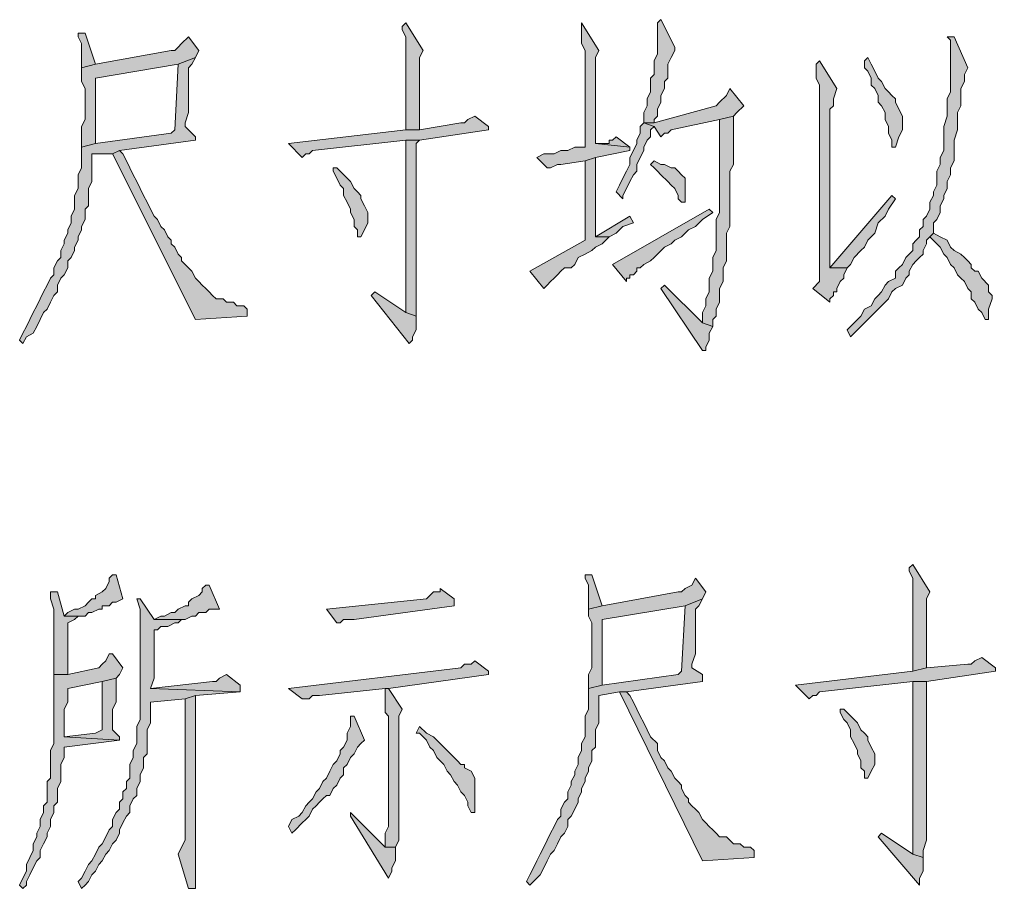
# Model space of a CAD drawing. Header units: inches. Extents: x 20 to 409, y 5 to 283.
# Drawn here: x 330.08 to 342.06, y 53.78 to 64.45 of the extents above; entities that cross this region are included whole.
import ezdxf

# ---------------------------------------------------------------- set-up
doc = ezdxf.new("R2010")
doc.units = ezdxf.units.IN
doc.header["$MEASUREMENT"] = 0
doc.layers.add('C00-00-00', color=7, linetype='Continuous')

msp = doc.modelspace()

# ---------------------------------------------------------------- hatches: boundary and pattern name
at = {"layer": 'C00-00-00'}
h = msp.add_hatch(color=0, dxfattribs=at)
h.dxf.hatch_style = 2
h.paths.add_polyline_path([(334.823, 64.407), (334.781, 64.364), (334.781, 64.322), (334.823, 64.237), (334.823, 63.094), (334.993, 63.094), (334.993, 63.856), (334.993, 63.899), (334.993, 63.983), (335.035, 64.068)])
h = msp.add_hatch(color=0, dxfattribs=at)
h.dxf.hatch_style = 2
h.paths.add_polyline_path([(336.982, 64.407), (336.982, 64.153), (337.025, 64.068), (337.025, 62.883), (336.982, 62.883), (336.898, 62.883), (336.813, 62.84), (336.728, 62.84), (336.644, 62.798), (336.517, 62.798), (336.432, 62.756), (336.559, 62.629), (336.601, 62.629), (336.686, 62.671), (336.728, 62.671), (337.025, 62.713), (337.152, 62.756), (337.575, 62.84), (337.575, 62.883), (337.152, 62.925), (337.152, 62.967), (337.152, 63.094), (337.152, 63.983), (337.194, 64.068)])
h = msp.add_hatch(color=0, dxfattribs=at)
h.dxf.hatch_style = 2
h.paths.add_polyline_path([(337.956, 64.449), (337.914, 64.407), (337.914, 64.026), (337.871, 63.941), (337.871, 63.772), (337.829, 63.729), (337.829, 63.56), (337.787, 63.475), (337.787, 63.391), (337.744, 63.306), (337.744, 63.179), (337.871, 63.179), (337.871, 63.221), (337.914, 63.264), (337.914, 63.348), (337.956, 63.433), (337.956, 63.518), (337.998, 63.602), (337.998, 63.687), (338.041, 63.729), (338.041, 63.899), (338.083, 63.983), (338.125, 64.068), (338.125, 64.11)])
h = msp.add_hatch(color=0, dxfattribs=at)
h.dxf.hatch_style = 2
h.paths.add_polyline_path([(330.886, 64.28), (330.802, 64.28), (330.802, 64.237), (330.844, 64.153), (330.844, 63.856), (331.013, 63.899)])
h = msp.add_hatch(color=0, dxfattribs=at)
h.dxf.hatch_style = 2
h.paths.add_polyline_path([(332.156, 64.237), (332.072, 64.153), (332.029, 64.11), (331.987, 64.068), (331.945, 64.068), (331.013, 63.899), (330.844, 63.856), (330.844, 63.687), (330.886, 63.602), (330.886, 63.221), (330.844, 63.137), (330.844, 62.883), (331.013, 62.925), (331.013, 63.475), (331.013, 63.56), (331.013, 63.729), (332.029, 63.899), (332.241, 63.983), (332.283, 64.068)])
h = msp.add_hatch(color=0, dxfattribs=at)
h.dxf.hatch_style = 2
h.paths.add_polyline_path([(341.554, 64.237), (341.47, 64.237), (341.512, 64.195), (341.512, 63.56), (341.47, 63.475), (341.47, 63.264), (341.427, 63.137), (341.427, 62.84), (341.385, 62.756), (341.385, 62.671), (341.343, 62.586), (341.343, 62.417), (341.3, 62.332), (341.3, 62.29), (341.258, 62.205), (341.258, 62.121), (341.216, 62.036), (341.173, 61.994), (341.173, 61.909), (341.131, 61.867), (341.131, 61.782), (341.089, 61.74), (341.046, 61.697), (341.046, 61.613), (341.004, 61.57), (340.962, 61.528), (340.919, 61.443), (340.877, 61.401), (340.835, 61.359), (340.835, 61.274), (340.75, 61.232), (340.708, 61.189), (340.665, 61.105), (340.623, 61.062), (340.581, 61.02), (340.538, 60.935), (340.454, 60.893), (340.411, 60.808), (340.369, 60.766), (340.284, 60.681), (340.242, 60.639), (340.284, 60.554), (340.369, 60.639), (340.411, 60.681), (340.496, 60.766), (340.538, 60.808), (340.581, 60.851), (340.665, 60.935), (340.708, 60.978), (340.75, 61.02), (340.792, 61.105), (340.835, 61.147), (340.919, 61.189), (340.962, 61.274), (341.004, 61.316), (341.004, 61.359), (341.046, 61.443), (341.089, 61.486), (341.131, 61.528), (341.173, 61.57), (341.173, 61.613), (341.216, 61.697), (341.216, 61.74), (341.258, 61.782), (341.3, 61.824), (341.3, 61.951), (341.343, 61.994), (341.385, 62.078), (341.385, 62.163), (341.427, 62.248), (341.427, 62.29), (341.47, 62.375), (341.47, 62.459), (341.512, 62.544), (341.512, 62.629), (341.554, 62.713), (341.554, 62.967), (341.597, 63.094), (341.597, 63.306), (341.639, 63.391), (341.639, 63.602), (341.681, 63.687), (341.681, 63.772), (341.724, 63.856)])
h = msp.add_hatch(color=0, dxfattribs=at)
h.dxf.hatch_style = 2
h.paths.add_polyline_path([(332.241, 63.983), (332.029, 63.899), (331.987, 63.094), (331.945, 63.052), (331.013, 62.925), (330.844, 62.883), (330.844, 62.629), (330.802, 62.544), (330.802, 62.375), (330.759, 62.29), (330.759, 62.121), (330.717, 62.036), (330.717, 61.951), (330.675, 61.867), (330.675, 61.824), (330.632, 61.74), (330.632, 61.697), (330.59, 61.613), (330.59, 61.528), (330.548, 61.486), (330.505, 61.401), (330.505, 61.316), (330.463, 61.274), (330.421, 61.189), (330.378, 61.105), (330.336, 61.02), (330.294, 60.935), (330.251, 60.851), (330.209, 60.766), (330.167, 60.681), (330.124, 60.597), (330.082, 60.512), (330.124, 60.47), (330.167, 60.554), (330.251, 60.597), (330.294, 60.681), (330.336, 60.766), (330.378, 60.851), (330.421, 60.893), (330.463, 60.978), (330.505, 61.062), (330.548, 61.105), (330.548, 61.189), (330.59, 61.274), (330.632, 61.316), (330.675, 61.401), (330.675, 61.486), (330.717, 61.528), (330.759, 61.613), (330.759, 61.655), (330.802, 61.74), (330.802, 61.782), (330.844, 61.867), (330.844, 61.909), (330.886, 61.994), (330.886, 62.121), (330.929, 62.163), (330.929, 62.375), (330.971, 62.459), (330.971, 62.798), (331.225, 62.798), (331.31, 62.84), (332.241, 62.967), (332.241, 63.01), (332.114, 63.137), (332.114, 63.179), (332.156, 63.306), (332.156, 63.856), (332.199, 63.899)])
h = msp.add_hatch(color=0, dxfattribs=at)
h.dxf.hatch_style = 2
h.paths.add_polyline_path([(340.496, 63.983), (340.454, 63.941), (340.454, 63.856), (340.496, 63.814), (340.538, 63.729), (340.538, 63.645), (340.581, 63.602), (340.623, 63.518), (340.623, 63.433), (340.665, 63.391), (340.708, 63.306), (340.708, 63.221), (340.75, 63.137), (340.75, 63.052), (340.792, 62.967), (340.792, 62.883), (340.835, 62.883), (340.877, 63.01), (340.919, 63.094), (340.919, 63.264), (340.877, 63.348), (340.835, 63.433), (340.835, 63.475), (340.792, 63.518), (340.75, 63.56), (340.708, 63.602), (340.665, 63.687), (340.623, 63.729), (340.581, 63.814), (340.538, 63.899)])
h = msp.add_hatch(color=0, dxfattribs=at)
h.dxf.hatch_style = 2
h.paths.add_polyline_path([(339.903, 63.941), (339.861, 63.899), (339.861, 63.729), (339.903, 63.645), (339.903, 61.232), (339.819, 61.147), (340.03, 60.978), (340.03, 61.02), (340.073, 61.062), (340.073, 61.105), (340.115, 61.105), (340.115, 61.147), (340.157, 61.232), (340.2, 61.274), (340.2, 61.316), (340.242, 61.401), (340.03, 61.401), (340.03, 61.528), (340.03, 61.824), (340.03, 61.951), (340.03, 63.348), (340.073, 63.391), (340.073, 63.475), (340.115, 63.602)])
h = msp.add_hatch(color=0, dxfattribs=at)
h.dxf.hatch_style = 2
h.paths.add_polyline_path([(338.803, 63.602), (338.76, 63.518), (338.676, 63.433), (338.633, 63.391), (337.871, 63.179), (337.744, 63.179), (337.871, 63.137), (337.956, 63.01), (337.998, 63.052), (338.041, 63.052), (338.083, 63.094), (338.676, 63.221), (338.845, 63.264), (338.887, 63.306), (338.972, 63.391)])
h = msp.add_hatch(color=0, dxfattribs=at)
h.dxf.hatch_style = 2
h.paths.add_polyline_path([(335.67, 63.264), (335.585, 63.221), (335.543, 63.179), (335.501, 63.179), (334.993, 63.094), (334.823, 63.094), (333.384, 62.925), (333.553, 62.756), (333.596, 62.798), (333.638, 62.798), (333.68, 62.84), (334.823, 62.967), (334.993, 62.967), (335.839, 63.094), (335.839, 63.137)])
h = msp.add_hatch(color=0, dxfattribs=at)
h.dxf.hatch_style = 2
h.paths.add_polyline_path([(338.845, 63.264), (338.676, 63.221), (338.676, 62.078), (338.633, 61.994), (338.633, 61.613), (338.591, 61.528), (338.591, 61.359), (338.549, 61.274), (338.549, 61.105), (338.506, 61.02), (338.506, 60.935), (338.464, 60.851), (338.464, 60.724), (338.591, 60.681), (338.591, 60.766), (338.633, 60.808), (338.633, 60.893), (338.676, 60.978), (338.676, 61.147), (338.718, 61.232), (338.718, 61.401), (338.76, 61.486), (338.76, 61.824), (338.803, 61.909), (338.803, 62.586), (338.845, 62.671)])
h = msp.add_hatch(color=0, dxfattribs=at)
h.dxf.hatch_style = 2
h.paths.add_polyline_path([(337.744, 63.179), (337.702, 63.137), (337.702, 63.052), (337.66, 62.967), (337.66, 62.925), (337.617, 62.84), (337.575, 62.756), (337.575, 62.671), (337.533, 62.586), (337.49, 62.502), (337.448, 62.417), (337.406, 62.332), (337.49, 62.248), (337.49, 62.29), (337.533, 62.375), (337.575, 62.459), (337.617, 62.544), (337.66, 62.586), (337.66, 62.671), (337.702, 62.756), (337.744, 62.84), (337.744, 62.883), (337.787, 62.967), (337.829, 63.01), (337.829, 63.094), (337.871, 63.137)])
h = msp.add_hatch(color=0, dxfattribs=at)
h.dxf.hatch_style = 2
h.paths.add_polyline_path([(334.993, 62.967), (334.823, 62.967), (334.823, 61.189), (334.823, 60.851), (334.95, 60.808), (334.95, 62.925)])
h = msp.add_hatch(color=0, dxfattribs=at)
h.dxf.hatch_style = 2
h.paths.add_polyline_path([(337.406, 63.01), (337.363, 62.967), (337.321, 62.967), (337.321, 62.925), (337.152, 62.925), (337.575, 62.883)])
h = msp.add_hatch(color=0, dxfattribs=at)
h.dxf.hatch_style = 2
h.paths.add_polyline_path([(331.31, 62.84), (331.225, 62.798), (332.241, 60.766), (332.876, 60.808), (332.876, 60.893), (332.834, 60.935), (332.749, 60.935), (332.707, 60.978), (332.622, 60.978), (332.58, 61.02), (332.495, 61.02), (332.453, 61.062), (332.41, 61.105), (332.368, 61.147), (332.326, 61.189), (332.283, 61.232), (332.241, 61.274), (332.199, 61.359), (332.156, 61.401), (332.114, 61.443), (332.072, 61.486), (332.072, 61.528), (332.029, 61.57), (331.987, 61.655), (331.945, 61.697), (331.945, 61.74), (331.902, 61.782), (331.86, 61.867), (331.818, 61.909), (331.775, 61.994), (331.733, 62.036), (331.691, 62.121), (331.648, 62.205), (331.606, 62.29), (331.564, 62.375), (331.521, 62.459), (331.479, 62.544), (331.437, 62.629), (331.394, 62.713), (331.352, 62.798)])
h = msp.add_hatch(color=0, dxfattribs=at)
h.dxf.hatch_style = 2
h.paths.add_polyline_path([(337.152, 62.756), (337.025, 62.713), (337.025, 61.74), (336.347, 61.359), (336.517, 61.147), (336.559, 61.189), (336.601, 61.232), (336.644, 61.274), (336.686, 61.316), (336.728, 61.359), (336.771, 61.401), (336.855, 61.401), (336.898, 61.443), (336.94, 61.528), (337.025, 61.57), (337.109, 61.613), (337.152, 61.655), (337.236, 61.697), (337.321, 61.782), (337.152, 61.782), (337.152, 61.951), (337.152, 62.078), (337.152, 62.248)])
h = msp.add_hatch(color=0, dxfattribs=at)
h.dxf.hatch_style = 2
h.paths.add_polyline_path([(337.871, 62.713), (337.829, 62.671), (337.871, 62.629), (337.914, 62.586), (337.956, 62.544), (338.041, 62.459), (338.083, 62.417), (338.125, 62.375), (338.168, 62.29), (338.168, 62.248), (338.21, 62.205), (338.252, 62.205), (338.252, 62.248), (338.252, 62.502), (338.21, 62.544), (338.168, 62.586), (338.125, 62.629), (338.083, 62.629), (337.998, 62.671), (337.956, 62.671)])
h = msp.add_hatch(color=0, dxfattribs=at)
h.dxf.hatch_style = 2
h.paths.add_polyline_path([(333.977, 62.629), (333.934, 62.629), (333.934, 62.586), (333.977, 62.502), (334.019, 62.417), (334.061, 62.375), (334.061, 62.29), (334.104, 62.205), (334.146, 62.121), (334.146, 62.078), (334.188, 61.994), (334.188, 61.909), (334.231, 61.867), (334.231, 61.782), (334.273, 61.782), (334.315, 61.867), (334.358, 61.951), (334.358, 62.078), (334.315, 62.163), (334.273, 62.248), (334.273, 62.29), (334.231, 62.332), (334.188, 62.375), (334.146, 62.459), (334.104, 62.502), (334.019, 62.586)])
h = msp.add_hatch(color=0, dxfattribs=at)
h.dxf.hatch_style = 2
h.paths.add_polyline_path([(340.792, 62.29), (340.03, 61.401), (340.242, 61.401), (340.284, 61.443), (340.327, 61.528), (340.411, 61.613), (340.454, 61.655), (340.496, 61.74), (340.581, 61.824), (340.623, 61.951), (340.708, 62.036), (340.75, 62.121), (340.835, 62.248)])
h = msp.add_hatch(color=0, dxfattribs=at)
h.dxf.hatch_style = 2
h.paths.add_polyline_path([(338.549, 62.121), (337.363, 61.443), (337.533, 61.232), (337.533, 61.274), (337.575, 61.274), (337.575, 61.316), (337.617, 61.316), (337.66, 61.359), (337.66, 61.401), (337.702, 61.401), (337.744, 61.443), (337.829, 61.486), (337.871, 61.528), (337.914, 61.57), (337.998, 61.655), (338.083, 61.697), (338.125, 61.74), (338.21, 61.782), (338.295, 61.867), (338.379, 61.909), (338.464, 61.994), (338.591, 62.078)])
h = msp.add_hatch(color=0, dxfattribs=at)
h.dxf.hatch_style = 2
h.paths.add_polyline_path([(337.575, 62.036), (337.152, 61.782), (337.321, 61.782), (337.406, 61.824), (337.49, 61.909), (337.617, 61.951)])
h = msp.add_hatch(color=0, dxfattribs=at)
h.dxf.hatch_style = 2
h.paths.add_polyline_path([(341.3, 61.824), (341.258, 61.782), (341.343, 61.697), (341.385, 61.655), (341.427, 61.57), (341.47, 61.528), (341.512, 61.443), (341.554, 61.401), (341.597, 61.316), (341.639, 61.274), (341.681, 61.232), (341.724, 61.147), (341.766, 61.105), (341.766, 61.02), (341.808, 60.978), (341.851, 60.893), (341.893, 60.851), (341.935, 60.766), (341.978, 60.766), (341.978, 60.808), (341.978, 60.893), (342.02, 61.02), (342.02, 61.062), (341.978, 61.105), (341.978, 61.147), (341.978, 61.189), (341.893, 61.274), (341.851, 61.359), (341.808, 61.359), (341.766, 61.401), (341.766, 61.443), (341.724, 61.486), (341.681, 61.528), (341.639, 61.57), (341.554, 61.613), (341.512, 61.655), (341.47, 61.74), (341.385, 61.782)])
h = msp.add_hatch(color=0, dxfattribs=at)
h.dxf.hatch_style = 2
h.paths.add_polyline_path([(334.442, 61.105), (334.4, 61.062), (334.866, 60.47), (334.908, 60.512), (334.908, 60.554), (334.95, 60.639), (334.95, 60.808), (334.823, 60.851)])
h = msp.add_hatch(color=0, dxfattribs=at)
h.dxf.hatch_style = 2
h.paths.add_polyline_path([(337.998, 61.189), (337.956, 61.147), (338.464, 60.385), (338.506, 60.385), (338.506, 60.427), (338.549, 60.512), (338.549, 60.597), (338.591, 60.681), (338.464, 60.724)])
h = msp.add_hatch(color=0, dxfattribs=at)
h.dxf.hatch_style = 2
h.paths.add_polyline_path([(341.046, 57.76), (341.004, 57.718), (341.004, 57.676), (341.046, 57.591), (341.046, 56.448), (341.216, 56.49), (341.216, 57.21), (341.216, 57.252), (341.216, 57.337), (341.258, 57.422)])
h = msp.add_hatch(color=0, dxfattribs=at)
h.dxf.hatch_style = 2
h.paths.add_polyline_path([(331.225, 57.633), (331.183, 57.591), (331.183, 57.549), (331.14, 57.464), (331.098, 57.422), (331.013, 57.379), (331.013, 57.337), (330.971, 57.337), (330.929, 57.295), (330.886, 57.252), (330.802, 57.21), (330.759, 57.21), (330.675, 57.168), (330.632, 57.125), (330.886, 57.125), (330.929, 57.168), (330.971, 57.168), (331.056, 57.21), (331.098, 57.21), (331.098, 57.252), (331.183, 57.252), (331.225, 57.295), (331.267, 57.295), (331.352, 57.337), (331.267, 57.633)])
h = msp.add_hatch(color=0, dxfattribs=at)
h.dxf.hatch_style = 2
h.paths.add_polyline_path([(337.109, 57.633), (337.025, 57.633), (337.025, 57.591), (337.067, 57.506), (337.067, 57.21), (337.236, 57.252)])
h = msp.add_hatch(color=0, dxfattribs=at)
h.dxf.hatch_style = 2
h.paths.add_polyline_path([(332.41, 57.506), (332.368, 57.506), (332.326, 57.464), (332.326, 57.422), (332.283, 57.379), (332.199, 57.337), (332.156, 57.295), (332.156, 57.252), (332.114, 57.252), (332.029, 57.21), (331.987, 57.168), (331.945, 57.168), (331.86, 57.125), (331.818, 57.125), (331.733, 57.083), (332.114, 57.083), (332.199, 57.125), (332.241, 57.125), (332.283, 57.168), (332.368, 57.168), (332.41, 57.21), (332.537, 57.21)])
h = msp.add_hatch(color=0, dxfattribs=at)
h.dxf.hatch_style = 2
h.paths.add_polyline_path([(338.379, 57.591), (338.337, 57.506), (338.252, 57.464), (338.21, 57.422), (338.168, 57.422), (337.236, 57.252), (337.067, 57.21), (337.067, 57.125), (337.109, 57.041), (337.109, 56.49), (337.067, 56.406), (337.067, 56.236), (337.236, 56.279), (337.236, 56.829), (337.236, 56.914), (337.236, 57.083), (338.252, 57.252), (338.464, 57.337), (338.506, 57.422)])
h = msp.add_hatch(color=0, dxfattribs=at)
h.dxf.hatch_style = 2
h.paths.add_polyline_path([(330.548, 57.422), (330.463, 57.422), (330.463, 57.337), (330.505, 57.21), (330.505, 56.406), (330.675, 56.406), (330.675, 57.041), (330.759, 57.083), (330.802, 57.125), (330.886, 57.125), (330.632, 57.125)])
h = msp.add_hatch(color=0, dxfattribs=at)
h.dxf.hatch_style = 2
h.paths.add_polyline_path([(335.247, 57.464), (335.247, 57.422), (335.162, 57.422), (335.12, 57.379), (335.077, 57.337), (333.85, 57.21), (333.977, 57.041), (334.019, 57.041), (334.061, 57.083), (334.188, 57.083), (335.416, 57.252), (335.416, 57.337)])
h = msp.add_hatch(color=0, dxfattribs=at)
h.dxf.hatch_style = 2
h.paths.add_polyline_path([(331.564, 57.337), (331.521, 57.337), (331.564, 57.21), (331.564, 55.855), (331.521, 55.771), (331.521, 55.559), (331.479, 55.474), (331.479, 55.39), (331.437, 55.305), (331.437, 55.136), (331.394, 55.093), (331.394, 55.009), (331.352, 54.966), (331.352, 54.882), (331.31, 54.839), (331.31, 54.755), (331.267, 54.712), (331.225, 54.628), (331.225, 54.543), (331.183, 54.501), (331.14, 54.416), (331.098, 54.331), (331.056, 54.289), (331.013, 54.204), (330.971, 54.12), (330.929, 54.077), (330.886, 53.993), (330.844, 53.908), (330.802, 53.866), (330.844, 53.781), (330.886, 53.823), (330.929, 53.866), (330.971, 53.95), (331.013, 53.993), (331.056, 54.077), (331.098, 54.12), (331.14, 54.204), (331.183, 54.247), (331.225, 54.331), (331.267, 54.374), (331.31, 54.458), (331.31, 54.501), (331.352, 54.585), (331.394, 54.67), (331.437, 54.712), (331.437, 54.797), (331.479, 54.882), (331.521, 54.924), (331.521, 55.009), (331.564, 55.093), (331.564, 55.178), (331.606, 55.263), (331.606, 55.39), (331.648, 55.432), (331.648, 55.728), (331.691, 55.813), (331.691, 56.067), (332.114, 56.109), (332.241, 56.152), (332.791, 56.194), (331.691, 56.236), (331.733, 56.363), (331.733, 56.956), (331.775, 56.956), (331.818, 56.998), (331.902, 56.998), (331.987, 57.041), (332.029, 57.041), (332.072, 57.083), (331.733, 57.083)])
h = msp.add_hatch(color=0, dxfattribs=at)
h.dxf.hatch_style = 2
h.paths.add_polyline_path([(338.464, 57.337), (338.252, 57.252), (338.21, 56.448), (338.168, 56.406), (337.236, 56.279), (337.067, 56.236), (337.067, 55.982), (337.025, 55.898), (337.025, 55.644), (336.982, 55.559), (336.982, 55.474), (336.94, 55.39), (336.94, 55.305), (336.898, 55.22), (336.898, 55.178), (336.855, 55.093), (336.855, 55.051), (336.813, 54.966), (336.813, 54.882), (336.771, 54.839), (336.728, 54.755), (336.728, 54.67), (336.686, 54.628), (336.644, 54.543), (336.601, 54.458), (336.559, 54.374), (336.517, 54.289), (336.474, 54.204), (336.432, 54.12), (336.39, 54.035), (336.347, 53.95), (336.305, 53.866), (336.347, 53.823), (336.432, 53.908), (336.474, 53.95), (336.517, 54.035), (336.559, 54.12), (336.601, 54.204), (336.644, 54.247), (336.686, 54.331), (336.728, 54.416), (336.771, 54.458), (336.813, 54.543), (336.813, 54.628), (336.855, 54.67), (336.898, 54.755), (336.94, 54.839), (336.94, 54.882), (336.982, 54.966), (336.982, 55.009), (337.025, 55.093), (337.025, 55.136), (337.067, 55.22), (337.067, 55.263), (337.109, 55.347), (337.109, 55.474), (337.152, 55.517), (337.152, 55.728), (337.194, 55.813), (337.194, 56.152), (337.448, 56.194), (337.533, 56.194), (338.464, 56.321), (338.464, 56.406), (338.337, 56.49), (338.337, 56.533), (338.379, 56.66), (338.379, 57.21), (338.422, 57.252)])
h = msp.add_hatch(color=0, dxfattribs=at)
h.dxf.hatch_style = 2
h.paths.add_polyline_path([(331.225, 56.66), (331.183, 56.66), (331.14, 56.575), (331.098, 56.533), (331.056, 56.49), (330.675, 56.406), (330.505, 56.406), (330.505, 56.321), (330.505, 55.559), (330.463, 55.474), (330.463, 55.136), (330.421, 55.093), (330.421, 54.924), (330.421, 54.839), (330.378, 54.797), (330.378, 54.712), (330.336, 54.628), (330.336, 54.543), (330.294, 54.458), (330.294, 54.416), (330.251, 54.331), (330.251, 54.247), (330.209, 54.162), (330.167, 54.077), (330.167, 53.993), (330.124, 53.908), (330.082, 53.823), (330.124, 53.781), (330.167, 53.823), (330.167, 53.866), (330.209, 53.95), (330.251, 54.035), (330.294, 54.12), (330.336, 54.162), (330.336, 54.247), (330.378, 54.331), (330.421, 54.416), (330.421, 54.458), (330.463, 54.543), (330.463, 54.628), (330.505, 54.712), (330.505, 54.797), (330.548, 54.839), (330.548, 55.009), (330.59, 55.093), (330.59, 55.305), (330.632, 55.39), (330.632, 55.517), (331.31, 55.601), (330.632, 55.644), (330.632, 55.982), (330.675, 56.067), (330.675, 56.236), (331.098, 56.321), (331.267, 56.363), (331.31, 56.406), (331.352, 56.49)])
h = msp.add_hatch(color=0, dxfattribs=at)
h.dxf.hatch_style = 2
h.paths.add_polyline_path([(335.67, 56.575), (335.628, 56.533), (335.543, 56.533), (335.501, 56.49), (333.384, 56.236), (333.553, 56.109), (333.638, 56.109), (333.68, 56.152), (333.765, 56.152), (334.569, 56.236), (334.612, 56.236), (335.839, 56.406), (335.839, 56.448)])
h = msp.add_hatch(color=0, dxfattribs=at)
h.dxf.hatch_style = 2
h.paths.add_polyline_path([(341.893, 56.617), (341.808, 56.575), (341.766, 56.533), (341.724, 56.533), (341.216, 56.49), (341.046, 56.448), (339.607, 56.279), (339.776, 56.109), (339.819, 56.152), (339.861, 56.152), (339.903, 56.194), (341.046, 56.321), (341.216, 56.321), (342.062, 56.448), (342.062, 56.49)])
h = msp.add_hatch(color=0, dxfattribs=at)
h.dxf.hatch_style = 2
h.paths.add_polyline_path([(331.267, 56.363), (331.098, 56.321), (331.098, 55.728), (331.013, 55.686), (330.632, 55.644), (331.31, 55.601), (331.31, 55.644), (331.225, 55.728), (331.225, 55.982), (331.267, 56.067)])
h = msp.add_hatch(color=0, dxfattribs=at)
h.dxf.hatch_style = 2
h.paths.add_polyline_path([(332.622, 56.406), (332.537, 56.363), (332.495, 56.321), (332.453, 56.321), (331.691, 56.236), (332.791, 56.194), (332.791, 56.279)])
h = msp.add_hatch(color=0, dxfattribs=at)
h.dxf.hatch_style = 2
h.paths.add_polyline_path([(341.216, 56.321), (341.046, 56.321), (341.046, 54.543), (341.046, 54.204), (341.173, 54.162), (341.173, 54.247), (341.216, 54.374)])
h = msp.add_hatch(color=0, dxfattribs=at)
h.dxf.hatch_style = 2
h.paths.add_polyline_path([(334.612, 56.236), (334.569, 56.236), (334.569, 56.194), (334.569, 55.94), (334.612, 55.898), (334.612, 54.543), (334.569, 54.458), (334.569, 54.289), (334.696, 54.289), (334.739, 54.374), (334.739, 55.601), (334.739, 55.644), (334.739, 55.898), (334.781, 55.982)])
h = msp.add_hatch(color=0, dxfattribs=at)
h.dxf.hatch_style = 2
h.paths.add_polyline_path([(337.533, 56.194), (337.448, 56.194), (338.464, 54.12), (339.099, 54.162), (339.099, 54.247), (339.057, 54.289), (338.972, 54.289), (338.93, 54.331), (338.845, 54.331), (338.803, 54.374), (338.76, 54.416), (338.676, 54.416), (338.633, 54.458), (338.591, 54.501), (338.549, 54.543), (338.506, 54.585), (338.464, 54.628), (338.422, 54.712), (338.379, 54.755), (338.337, 54.797), (338.295, 54.839), (338.295, 54.882), (338.252, 54.924), (338.21, 55.009), (338.21, 55.051), (338.168, 55.093), (338.125, 55.136), (338.083, 55.22), (338.041, 55.263), (337.998, 55.347), (337.956, 55.39), (337.914, 55.474), (337.914, 55.559), (337.829, 55.644), (337.787, 55.728), (337.744, 55.813), (337.702, 55.898), (337.66, 55.982), (337.617, 56.067), (337.575, 56.152)])
h = msp.add_hatch(color=0, dxfattribs=at)
h.dxf.hatch_style = 2
h.paths.add_polyline_path([(332.241, 56.152), (332.114, 56.109), (332.114, 54.374), (332.072, 54.289), (332.029, 54.204), (332.156, 53.781), (332.241, 53.781), (332.241, 54.374)])
h = msp.add_hatch(color=0, dxfattribs=at)
h.dxf.hatch_style = 2
h.paths.add_polyline_path([(340.2, 55.982), (340.157, 55.982), (340.157, 55.94), (340.2, 55.855), (340.242, 55.813), (340.284, 55.728), (340.284, 55.644), (340.327, 55.559), (340.369, 55.474), (340.369, 55.432), (340.411, 55.347), (340.411, 55.263), (340.454, 55.22), (340.454, 55.136), (340.496, 55.136), (340.538, 55.22), (340.581, 55.305), (340.581, 55.432), (340.538, 55.517), (340.496, 55.601), (340.496, 55.644), (340.454, 55.686), (340.411, 55.728), (340.369, 55.813), (340.327, 55.855), (340.242, 55.94)])
h = msp.add_hatch(color=0, dxfattribs=at)
h.dxf.hatch_style = 2
h.paths.add_polyline_path([(334.188, 55.898), (334.146, 55.898), (334.146, 55.855), (334.146, 55.771), (334.104, 55.686), (334.104, 55.601), (334.061, 55.517), (334.019, 55.474), (334.019, 55.432), (333.977, 55.347), (333.934, 55.305), (333.892, 55.22), (333.85, 55.136), (333.807, 55.093), (333.765, 55.009), (333.723, 54.966), (333.68, 54.882), (333.638, 54.839), (333.596, 54.797), (333.553, 54.712), (333.511, 54.67), (333.426, 54.628), (333.384, 54.543), (333.426, 54.458), (333.469, 54.501), (333.553, 54.585), (333.596, 54.628), (333.638, 54.67), (333.68, 54.755), (333.723, 54.797), (333.765, 54.839), (333.807, 54.882), (333.85, 54.924), (333.892, 54.924), (333.934, 55.009), (333.977, 55.051), (334.019, 55.136), (334.061, 55.178), (334.061, 55.263), (334.104, 55.305), (334.146, 55.39), (334.188, 55.432), (334.231, 55.517), (334.273, 55.559), (334.315, 55.601)])
h = msp.add_hatch(color=0, dxfattribs=at)
h.dxf.hatch_style = 2
h.paths.add_polyline_path([(334.993, 55.771), (334.95, 55.686), (334.993, 55.686), (335.035, 55.644), (335.077, 55.601), (335.12, 55.517), (335.162, 55.474), (335.204, 55.39), (335.247, 55.347), (335.289, 55.305), (335.331, 55.22), (335.374, 55.178), (335.416, 55.093), (335.458, 55.051), (335.501, 54.966), (335.543, 54.924), (335.585, 54.839), (335.585, 54.797), (335.628, 54.712), (335.67, 54.712), (335.67, 54.755), (335.67, 55.093), (335.67, 55.136), (335.628, 55.22), (335.543, 55.263), (335.543, 55.305), (335.501, 55.305), (335.458, 55.347), (335.416, 55.39), (335.374, 55.432), (335.331, 55.474), (335.289, 55.517), (335.204, 55.601), (335.162, 55.644), (335.077, 55.686)])
h = msp.add_hatch(color=0, dxfattribs=at)
h.dxf.hatch_style = 2
h.paths.add_polyline_path([(334.146, 54.712), (334.146, 54.67), (334.612, 53.908), (334.654, 53.993), (334.654, 54.035), (334.696, 54.12), (334.696, 54.289), (334.569, 54.289)])
h = msp.add_hatch(color=0, dxfattribs=at)
h.dxf.hatch_style = 2
h.paths.add_polyline_path([(340.665, 54.458), (340.623, 54.416), (341.131, 53.823), (341.131, 53.908), (341.173, 53.993), (341.173, 54.162), (341.046, 54.204)])

# ---------------------------------------------------------------- linework, layer by layer
at = {"layer": 'C00-00-00', "color": 0, "lineweight": 0}
for points in [[(334.823, 64.407), (334.781, 64.364), (334.781, 64.322), (334.823, 64.237), (334.823, 63.094), (334.993, 63.094), (334.993, 63.856), (334.993, 63.899), (334.993, 63.983), (335.035, 64.068)], [(336.982, 64.407), (336.982, 64.153), (337.025, 64.068), (337.025, 62.883), (336.982, 62.883), (336.898, 62.883), (336.813, 62.84), (336.728, 62.84), (336.644, 62.798), (336.517, 62.798), (336.432, 62.756), (336.559, 62.629), (336.601, 62.629), (336.686, 62.671), (336.728, 62.671), (337.025, 62.713), (337.152, 62.756), (337.575, 62.84), (337.575, 62.883), (337.152, 62.925), (337.152, 62.967), (337.152, 63.094), (337.152, 63.983), (337.194, 64.068)], [(337.956, 64.449), (337.914, 64.407), (337.914, 64.026), (337.871, 63.941), (337.871, 63.772), (337.829, 63.729), (337.829, 63.56), (337.787, 63.475), (337.787, 63.391), (337.744, 63.306), (337.744, 63.179), (337.871, 63.179), (337.871, 63.221), (337.914, 63.264), (337.914, 63.348), (337.956, 63.433), (337.956, 63.518), (337.998, 63.602), (337.998, 63.687), (338.041, 63.729), (338.041, 63.899), (338.083, 63.983), (338.125, 64.068), (338.125, 64.11)], [(330.886, 64.28), (330.802, 64.28), (330.802, 64.237), (330.844, 64.153), (330.844, 63.856), (331.013, 63.899)], [(332.156, 64.237), (332.072, 64.153), (332.029, 64.11), (331.987, 64.068), (331.945, 64.068), (331.013, 63.899), (330.844, 63.856), (330.844, 63.687), (330.886, 63.602), (330.886, 63.221), (330.844, 63.137), (330.844, 62.883), (331.013, 62.925), (331.013, 63.475), (331.013, 63.56), (331.013, 63.729), (332.029, 63.899), (332.241, 63.983), (332.283, 64.068)], [(341.554, 64.237), (341.47, 64.237), (341.512, 64.195), (341.512, 63.56), (341.47, 63.475), (341.47, 63.264), (341.427, 63.137), (341.427, 62.84), (341.385, 62.756), (341.385, 62.671), (341.343, 62.586), (341.343, 62.417), (341.3, 62.332), (341.3, 62.29), (341.258, 62.205), (341.258, 62.121), (341.216, 62.036), (341.173, 61.994), (341.173, 61.909), (341.131, 61.867), (341.131, 61.782), (341.089, 61.74), (341.046, 61.697), (341.046, 61.613), (341.004, 61.57), (340.962, 61.528), (340.919, 61.443), (340.877, 61.401), (340.835, 61.359), (340.835, 61.274), (340.75, 61.232), (340.708, 61.189), (340.665, 61.105), (340.623, 61.062), (340.581, 61.02), (340.538, 60.935), (340.454, 60.893), (340.411, 60.808), (340.369, 60.766), (340.284, 60.681), (340.242, 60.639), (340.284, 60.554), (340.369, 60.639), (340.411, 60.681), (340.496, 60.766), (340.538, 60.808), (340.581, 60.851), (340.665, 60.935), (340.708, 60.978), (340.75, 61.02), (340.792, 61.105), (340.835, 61.147), (340.919, 61.189), (340.962, 61.274), (341.004, 61.316), (341.004, 61.359), (341.046, 61.443), (341.089, 61.486), (341.131, 61.528), (341.173, 61.57), (341.173, 61.613), (341.216, 61.697), (341.216, 61.74), (341.258, 61.782), (341.3, 61.824), (341.3, 61.951), (341.343, 61.994), (341.385, 62.078), (341.385, 62.163), (341.427, 62.248), (341.427, 62.29), (341.47, 62.375), (341.47, 62.459), (341.512, 62.544), (341.512, 62.629), (341.554, 62.713), (341.554, 62.967), (341.597, 63.094), (341.597, 63.306), (341.639, 63.391), (341.639, 63.602), (341.681, 63.687), (341.681, 63.772), (341.724, 63.856)], [(332.241, 63.983), (332.029, 63.899), (331.987, 63.094), (331.945, 63.052), (331.013, 62.925), (330.844, 62.883), (330.844, 62.629), (330.802, 62.544), (330.802, 62.375), (330.759, 62.29), (330.759, 62.121), (330.717, 62.036), (330.717, 61.951), (330.675, 61.867), (330.675, 61.824), (330.632, 61.74), (330.632, 61.697), (330.59, 61.613), (330.59, 61.528), (330.548, 61.486), (330.505, 61.401), (330.505, 61.316), (330.463, 61.274), (330.421, 61.189), (330.378, 61.105), (330.336, 61.02), (330.294, 60.935), (330.251, 60.851), (330.209, 60.766), (330.167, 60.681), (330.124, 60.597), (330.082, 60.512), (330.124, 60.47), (330.167, 60.554), (330.251, 60.597), (330.294, 60.681), (330.336, 60.766), (330.378, 60.851), (330.421, 60.893), (330.463, 60.978), (330.505, 61.062), (330.548, 61.105), (330.548, 61.189), (330.59, 61.274), (330.632, 61.316), (330.675, 61.401), (330.675, 61.486), (330.717, 61.528), (330.759, 61.613), (330.759, 61.655), (330.802, 61.74), (330.802, 61.782), (330.844, 61.867), (330.844, 61.909), (330.886, 61.994), (330.886, 62.121), (330.929, 62.163), (330.929, 62.375), (330.971, 62.459), (330.971, 62.798), (331.225, 62.798), (331.31, 62.84), (332.241, 62.967), (332.241, 63.01), (332.114, 63.137), (332.114, 63.179), (332.156, 63.306), (332.156, 63.856), (332.199, 63.899)], [(340.496, 63.983), (340.454, 63.941), (340.454, 63.856), (340.496, 63.814), (340.538, 63.729), (340.538, 63.645), (340.581, 63.602), (340.623, 63.518), (340.623, 63.433), (340.665, 63.391), (340.708, 63.306), (340.708, 63.221), (340.75, 63.137), (340.75, 63.052), (340.792, 62.967), (340.792, 62.883), (340.835, 62.883), (340.877, 63.01), (340.919, 63.094), (340.919, 63.264), (340.877, 63.348), (340.835, 63.433), (340.835, 63.475), (340.792, 63.518), (340.75, 63.56), (340.708, 63.602), (340.665, 63.687), (340.623, 63.729), (340.581, 63.814), (340.538, 63.899)], [(339.903, 63.941), (339.861, 63.899), (339.861, 63.729), (339.903, 63.645), (339.903, 61.232), (339.819, 61.147), (340.03, 60.978), (340.03, 61.02), (340.073, 61.062), (340.073, 61.105), (340.115, 61.105), (340.115, 61.147), (340.157, 61.232), (340.2, 61.274), (340.2, 61.316), (340.242, 61.401), (340.03, 61.401), (340.03, 61.528), (340.03, 61.824), (340.03, 61.951), (340.03, 63.348), (340.073, 63.391), (340.073, 63.475), (340.115, 63.602)], [(338.803, 63.602), (338.76, 63.518), (338.676, 63.433), (338.633, 63.391), (337.871, 63.179), (337.744, 63.179), (337.871, 63.137), (337.956, 63.01), (337.998, 63.052), (338.041, 63.052), (338.083, 63.094), (338.676, 63.221), (338.845, 63.264), (338.887, 63.306), (338.972, 63.391)], [(335.67, 63.264), (335.585, 63.221), (335.543, 63.179), (335.501, 63.179), (334.993, 63.094), (334.823, 63.094), (333.384, 62.925), (333.553, 62.756), (333.596, 62.798), (333.638, 62.798), (333.68, 62.84), (334.823, 62.967), (334.993, 62.967), (335.839, 63.094), (335.839, 63.137)], [(338.845, 63.264), (338.676, 63.221), (338.676, 62.078), (338.633, 61.994), (338.633, 61.613), (338.591, 61.528), (338.591, 61.359), (338.549, 61.274), (338.549, 61.105), (338.506, 61.02), (338.506, 60.935), (338.464, 60.851), (338.464, 60.724), (338.591, 60.681), (338.591, 60.766), (338.633, 60.808), (338.633, 60.893), (338.676, 60.978), (338.676, 61.147), (338.718, 61.232), (338.718, 61.401), (338.76, 61.486), (338.76, 61.824), (338.803, 61.909), (338.803, 62.586), (338.845, 62.671)], [(337.744, 63.179), (337.702, 63.137), (337.702, 63.052), (337.66, 62.967), (337.66, 62.925), (337.617, 62.84), (337.575, 62.756), (337.575, 62.671), (337.533, 62.586), (337.49, 62.502), (337.448, 62.417), (337.406, 62.332), (337.49, 62.248), (337.49, 62.29), (337.533, 62.375), (337.575, 62.459), (337.617, 62.544), (337.66, 62.586), (337.66, 62.671), (337.702, 62.756), (337.744, 62.84), (337.744, 62.883), (337.787, 62.967), (337.829, 63.01), (337.829, 63.094), (337.871, 63.137)], [(334.993, 62.967), (334.823, 62.967), (334.823, 61.189), (334.823, 60.851), (334.95, 60.808), (334.95, 62.925)], [(337.406, 63.01), (337.363, 62.967), (337.321, 62.967), (337.321, 62.925), (337.152, 62.925), (337.575, 62.883)], [(331.31, 62.84), (331.225, 62.798), (332.241, 60.766), (332.876, 60.808), (332.876, 60.893), (332.834, 60.935), (332.749, 60.935), (332.707, 60.978), (332.622, 60.978), (332.58, 61.02), (332.495, 61.02), (332.453, 61.062), (332.41, 61.105), (332.368, 61.147), (332.326, 61.189), (332.283, 61.232), (332.241, 61.274), (332.199, 61.359), (332.156, 61.401), (332.114, 61.443), (332.072, 61.486), (332.072, 61.528), (332.029, 61.57), (331.987, 61.655), (331.945, 61.697), (331.945, 61.74), (331.902, 61.782), (331.86, 61.867), (331.818, 61.909), (331.775, 61.994), (331.733, 62.036), (331.691, 62.121), (331.648, 62.205), (331.606, 62.29), (331.564, 62.375), (331.521, 62.459), (331.479, 62.544), (331.437, 62.629), (331.394, 62.713), (331.352, 62.798)], [(337.152, 62.756), (337.025, 62.713), (337.025, 61.74), (336.347, 61.359), (336.517, 61.147), (336.559, 61.189), (336.601, 61.232), (336.644, 61.274), (336.686, 61.316), (336.728, 61.359), (336.771, 61.401), (336.855, 61.401), (336.898, 61.443), (336.94, 61.528), (337.025, 61.57), (337.109, 61.613), (337.152, 61.655), (337.236, 61.697), (337.321, 61.782), (337.152, 61.782), (337.152, 61.951), (337.152, 62.078), (337.152, 62.248)], [(337.871, 62.713), (337.829, 62.671), (337.871, 62.629), (337.914, 62.586), (337.956, 62.544), (338.041, 62.459), (338.083, 62.417), (338.125, 62.375), (338.168, 62.29), (338.168, 62.248), (338.21, 62.205), (338.252, 62.205), (338.252, 62.248), (338.252, 62.502), (338.21, 62.544), (338.168, 62.586), (338.125, 62.629), (338.083, 62.629), (337.998, 62.671), (337.956, 62.671)], [(333.977, 62.629), (333.934, 62.629), (333.934, 62.586), (333.977, 62.502), (334.019, 62.417), (334.061, 62.375), (334.061, 62.29), (334.104, 62.205), (334.146, 62.121), (334.146, 62.078), (334.188, 61.994), (334.188, 61.909), (334.231, 61.867), (334.231, 61.782), (334.273, 61.782), (334.315, 61.867), (334.358, 61.951), (334.358, 62.078), (334.315, 62.163), (334.273, 62.248), (334.273, 62.29), (334.231, 62.332), (334.188, 62.375), (334.146, 62.459), (334.104, 62.502), (334.019, 62.586)], [(340.792, 62.29), (340.03, 61.401), (340.242, 61.401), (340.284, 61.443), (340.327, 61.528), (340.411, 61.613), (340.454, 61.655), (340.496, 61.74), (340.581, 61.824), (340.623, 61.951), (340.708, 62.036), (340.75, 62.121), (340.835, 62.248)], [(338.549, 62.121), (337.363, 61.443), (337.533, 61.232), (337.533, 61.274), (337.575, 61.274), (337.575, 61.316), (337.617, 61.316), (337.66, 61.359), (337.66, 61.401), (337.702, 61.401), (337.744, 61.443), (337.829, 61.486), (337.871, 61.528), (337.914, 61.57), (337.998, 61.655), (338.083, 61.697), (338.125, 61.74), (338.21, 61.782), (338.295, 61.867), (338.379, 61.909), (338.464, 61.994), (338.591, 62.078)], [(337.575, 62.036), (337.152, 61.782), (337.321, 61.782), (337.406, 61.824), (337.49, 61.909), (337.617, 61.951)], [(341.3, 61.824), (341.258, 61.782), (341.343, 61.697), (341.385, 61.655), (341.427, 61.57), (341.47, 61.528), (341.512, 61.443), (341.554, 61.401), (341.597, 61.316), (341.639, 61.274), (341.681, 61.232), (341.724, 61.147), (341.766, 61.105), (341.766, 61.02), (341.808, 60.978), (341.851, 60.893), (341.893, 60.851), (341.935, 60.766), (341.978, 60.766), (341.978, 60.808), (341.978, 60.893), (342.02, 61.02), (342.02, 61.062), (341.978, 61.105), (341.978, 61.147), (341.978, 61.189), (341.893, 61.274), (341.851, 61.359), (341.808, 61.359), (341.766, 61.401), (341.766, 61.443), (341.724, 61.486), (341.681, 61.528), (341.639, 61.57), (341.554, 61.613), (341.512, 61.655), (341.47, 61.74), (341.385, 61.782)], [(334.442, 61.105), (334.4, 61.062), (334.866, 60.47), (334.908, 60.512), (334.908, 60.554), (334.95, 60.639), (334.95, 60.808), (334.823, 60.851)], [(337.998, 61.189), (337.956, 61.147), (338.464, 60.385), (338.506, 60.385), (338.506, 60.427), (338.549, 60.512), (338.549, 60.597), (338.591, 60.681), (338.464, 60.724)], [(341.046, 57.76), (341.004, 57.718), (341.004, 57.676), (341.046, 57.591), (341.046, 56.448), (341.216, 56.49), (341.216, 57.21), (341.216, 57.252), (341.216, 57.337), (341.258, 57.422)], [(331.225, 57.633), (331.183, 57.591), (331.183, 57.549), (331.14, 57.464), (331.098, 57.422), (331.013, 57.379), (331.013, 57.337), (330.971, 57.337), (330.929, 57.295), (330.886, 57.252), (330.802, 57.21), (330.759, 57.21), (330.675, 57.168), (330.632, 57.125), (330.886, 57.125), (330.929, 57.168), (330.971, 57.168), (331.056, 57.21), (331.098, 57.21), (331.098, 57.252), (331.183, 57.252), (331.225, 57.295), (331.267, 57.295), (331.352, 57.337), (331.267, 57.633)], [(337.109, 57.633), (337.025, 57.633), (337.025, 57.591), (337.067, 57.506), (337.067, 57.21), (337.236, 57.252)], [(332.41, 57.506), (332.368, 57.506), (332.326, 57.464), (332.326, 57.422), (332.283, 57.379), (332.199, 57.337), (332.156, 57.295), (332.156, 57.252), (332.114, 57.252), (332.029, 57.21), (331.987, 57.168), (331.945, 57.168), (331.86, 57.125), (331.818, 57.125), (331.733, 57.083), (332.114, 57.083), (332.199, 57.125), (332.241, 57.125), (332.283, 57.168), (332.368, 57.168), (332.41, 57.21), (332.537, 57.21)], [(338.379, 57.591), (338.337, 57.506), (338.252, 57.464), (338.21, 57.422), (338.168, 57.422), (337.236, 57.252), (337.067, 57.21), (337.067, 57.125), (337.109, 57.041), (337.109, 56.49), (337.067, 56.406), (337.067, 56.236), (337.236, 56.279), (337.236, 56.829), (337.236, 56.914), (337.236, 57.083), (338.252, 57.252), (338.464, 57.337), (338.506, 57.422)], [(330.548, 57.422), (330.463, 57.422), (330.463, 57.337), (330.505, 57.21), (330.505, 56.406), (330.675, 56.406), (330.675, 57.041), (330.759, 57.083), (330.802, 57.125), (330.886, 57.125), (330.632, 57.125)], [(335.247, 57.464), (335.247, 57.422), (335.162, 57.422), (335.12, 57.379), (335.077, 57.337), (333.85, 57.21), (333.977, 57.041), (334.019, 57.041), (334.061, 57.083), (334.188, 57.083), (335.416, 57.252), (335.416, 57.337)], [(331.564, 57.337), (331.521, 57.337), (331.564, 57.21), (331.564, 55.855), (331.521, 55.771), (331.521, 55.559), (331.479, 55.474), (331.479, 55.39), (331.437, 55.305), (331.437, 55.136), (331.394, 55.093), (331.394, 55.009), (331.352, 54.966), (331.352, 54.882), (331.31, 54.839), (331.31, 54.755), (331.267, 54.712), (331.225, 54.628), (331.225, 54.543), (331.183, 54.501), (331.14, 54.416), (331.098, 54.331), (331.056, 54.289), (331.013, 54.204), (330.971, 54.12), (330.929, 54.077), (330.886, 53.993), (330.844, 53.908), (330.802, 53.866), (330.844, 53.781), (330.886, 53.823), (330.929, 53.866), (330.971, 53.95), (331.013, 53.993), (331.056, 54.077), (331.098, 54.12), (331.14, 54.204), (331.183, 54.247), (331.225, 54.331), (331.267, 54.374), (331.31, 54.458), (331.31, 54.501), (331.352, 54.585), (331.394, 54.67), (331.437, 54.712), (331.437, 54.797), (331.479, 54.882), (331.521, 54.924), (331.521, 55.009), (331.564, 55.093), (331.564, 55.178), (331.606, 55.263), (331.606, 55.39), (331.648, 55.432), (331.648, 55.728), (331.691, 55.813), (331.691, 56.067), (332.114, 56.109), (332.241, 56.152), (332.791, 56.194), (331.691, 56.236), (331.733, 56.363), (331.733, 56.956), (331.775, 56.956), (331.818, 56.998), (331.902, 56.998), (331.987, 57.041), (332.029, 57.041), (332.072, 57.083), (331.733, 57.083)], [(338.464, 57.337), (338.252, 57.252), (338.21, 56.448), (338.168, 56.406), (337.236, 56.279), (337.067, 56.236), (337.067, 55.982), (337.025, 55.898), (337.025, 55.644), (336.982, 55.559), (336.982, 55.474), (336.94, 55.39), (336.94, 55.305), (336.898, 55.22), (336.898, 55.178), (336.855, 55.093), (336.855, 55.051), (336.813, 54.966), (336.813, 54.882), (336.771, 54.839), (336.728, 54.755), (336.728, 54.67), (336.686, 54.628), (336.644, 54.543), (336.601, 54.458), (336.559, 54.374), (336.517, 54.289), (336.474, 54.204), (336.432, 54.12), (336.39, 54.035), (336.347, 53.95), (336.305, 53.866), (336.347, 53.823), (336.432, 53.908), (336.474, 53.95), (336.517, 54.035), (336.559, 54.12), (336.601, 54.204), (336.644, 54.247), (336.686, 54.331), (336.728, 54.416), (336.771, 54.458), (336.813, 54.543), (336.813, 54.628), (336.855, 54.67), (336.898, 54.755), (336.94, 54.839), (336.94, 54.882), (336.982, 54.966), (336.982, 55.009), (337.025, 55.093), (337.025, 55.136), (337.067, 55.22), (337.067, 55.263), (337.109, 55.347), (337.109, 55.474), (337.152, 55.517), (337.152, 55.728), (337.194, 55.813), (337.194, 56.152), (337.448, 56.194), (337.533, 56.194), (338.464, 56.321), (338.464, 56.406), (338.337, 56.49), (338.337, 56.533), (338.379, 56.66), (338.379, 57.21), (338.422, 57.252)], [(331.225, 56.66), (331.183, 56.66), (331.14, 56.575), (331.098, 56.533), (331.056, 56.49), (330.675, 56.406), (330.505, 56.406), (330.505, 56.321), (330.505, 55.559), (330.463, 55.474), (330.463, 55.136), (330.421, 55.093), (330.421, 54.924), (330.421, 54.839), (330.378, 54.797), (330.378, 54.712), (330.336, 54.628), (330.336, 54.543), (330.294, 54.458), (330.294, 54.416), (330.251, 54.331), (330.251, 54.247), (330.209, 54.162), (330.167, 54.077), (330.167, 53.993), (330.124, 53.908), (330.082, 53.823), (330.124, 53.781), (330.167, 53.823), (330.167, 53.866), (330.209, 53.95), (330.251, 54.035), (330.294, 54.12), (330.336, 54.162), (330.336, 54.247), (330.378, 54.331), (330.421, 54.416), (330.421, 54.458), (330.463, 54.543), (330.463, 54.628), (330.505, 54.712), (330.505, 54.797), (330.548, 54.839), (330.548, 55.009), (330.59, 55.093), (330.59, 55.305), (330.632, 55.39), (330.632, 55.517), (331.31, 55.601), (330.632, 55.644), (330.632, 55.982), (330.675, 56.067), (330.675, 56.236), (331.098, 56.321), (331.267, 56.363), (331.31, 56.406), (331.352, 56.49)], [(335.67, 56.575), (335.628, 56.533), (335.543, 56.533), (335.501, 56.49), (333.384, 56.236), (333.553, 56.109), (333.638, 56.109), (333.68, 56.152), (333.765, 56.152), (334.569, 56.236), (334.612, 56.236), (335.839, 56.406), (335.839, 56.448)], [(341.893, 56.617), (341.808, 56.575), (341.766, 56.533), (341.724, 56.533), (341.216, 56.49), (341.046, 56.448), (339.607, 56.279), (339.776, 56.109), (339.819, 56.152), (339.861, 56.152), (339.903, 56.194), (341.046, 56.321), (341.216, 56.321), (342.062, 56.448), (342.062, 56.49)], [(331.267, 56.363), (331.098, 56.321), (331.098, 55.728), (331.013, 55.686), (330.632, 55.644), (331.31, 55.601), (331.31, 55.644), (331.225, 55.728), (331.225, 55.982), (331.267, 56.067)], [(332.622, 56.406), (332.537, 56.363), (332.495, 56.321), (332.453, 56.321), (331.691, 56.236), (332.791, 56.194), (332.791, 56.279)], [(341.216, 56.321), (341.046, 56.321), (341.046, 54.543), (341.046, 54.204), (341.173, 54.162), (341.173, 54.247), (341.216, 54.374)], [(334.612, 56.236), (334.569, 56.236), (334.569, 56.194), (334.569, 55.94), (334.612, 55.898), (334.612, 54.543), (334.569, 54.458), (334.569, 54.289), (334.696, 54.289), (334.739, 54.374), (334.739, 55.601), (334.739, 55.644), (334.739, 55.898), (334.781, 55.982)], [(337.533, 56.194), (337.448, 56.194), (338.464, 54.12), (339.099, 54.162), (339.099, 54.247), (339.057, 54.289), (338.972, 54.289), (338.93, 54.331), (338.845, 54.331), (338.803, 54.374), (338.76, 54.416), (338.676, 54.416), (338.633, 54.458), (338.591, 54.501), (338.549, 54.543), (338.506, 54.585), (338.464, 54.628), (338.422, 54.712), (338.379, 54.755), (338.337, 54.797), (338.295, 54.839), (338.295, 54.882), (338.252, 54.924), (338.21, 55.009), (338.21, 55.051), (338.168, 55.093), (338.125, 55.136), (338.083, 55.22), (338.041, 55.263), (337.998, 55.347), (337.956, 55.39), (337.914, 55.474), (337.914, 55.559), (337.829, 55.644), (337.787, 55.728), (337.744, 55.813), (337.702, 55.898), (337.66, 55.982), (337.617, 56.067), (337.575, 56.152)], [(332.241, 56.152), (332.114, 56.109), (332.114, 54.374), (332.072, 54.289), (332.029, 54.204), (332.156, 53.781), (332.241, 53.781), (332.241, 54.374)], [(340.2, 55.982), (340.157, 55.982), (340.157, 55.94), (340.2, 55.855), (340.242, 55.813), (340.284, 55.728), (340.284, 55.644), (340.327, 55.559), (340.369, 55.474), (340.369, 55.432), (340.411, 55.347), (340.411, 55.263), (340.454, 55.22), (340.454, 55.136), (340.496, 55.136), (340.538, 55.22), (340.581, 55.305), (340.581, 55.432), (340.538, 55.517), (340.496, 55.601), (340.496, 55.644), (340.454, 55.686), (340.411, 55.728), (340.369, 55.813), (340.327, 55.855), (340.242, 55.94)], [(334.188, 55.898), (334.146, 55.898), (334.146, 55.855), (334.146, 55.771), (334.104, 55.686), (334.104, 55.601), (334.061, 55.517), (334.019, 55.474), (334.019, 55.432), (333.977, 55.347), (333.934, 55.305), (333.892, 55.22), (333.85, 55.136), (333.807, 55.093), (333.765, 55.009), (333.723, 54.966), (333.68, 54.882), (333.638, 54.839), (333.596, 54.797), (333.553, 54.712), (333.511, 54.67), (333.426, 54.628), (333.384, 54.543), (333.426, 54.458), (333.469, 54.501), (333.553, 54.585), (333.596, 54.628), (333.638, 54.67), (333.68, 54.755), (333.723, 54.797), (333.765, 54.839), (333.807, 54.882), (333.85, 54.924), (333.892, 54.924), (333.934, 55.009), (333.977, 55.051), (334.019, 55.136), (334.061, 55.178), (334.061, 55.263), (334.104, 55.305), (334.146, 55.39), (334.188, 55.432), (334.231, 55.517), (334.273, 55.559), (334.315, 55.601)], [(334.993, 55.771), (334.95, 55.686), (334.993, 55.686), (335.035, 55.644), (335.077, 55.601), (335.12, 55.517), (335.162, 55.474), (335.204, 55.39), (335.247, 55.347), (335.289, 55.305), (335.331, 55.22), (335.374, 55.178), (335.416, 55.093), (335.458, 55.051), (335.501, 54.966), (335.543, 54.924), (335.585, 54.839), (335.585, 54.797), (335.628, 54.712), (335.67, 54.712), (335.67, 54.755), (335.67, 55.093), (335.67, 55.136), (335.628, 55.22), (335.543, 55.263), (335.543, 55.305), (335.501, 55.305), (335.458, 55.347), (335.416, 55.39), (335.374, 55.432), (335.331, 55.474), (335.289, 55.517), (335.204, 55.601), (335.162, 55.644), (335.077, 55.686)], [(334.146, 54.712), (334.146, 54.67), (334.612, 53.908), (334.654, 53.993), (334.654, 54.035), (334.696, 54.12), (334.696, 54.289), (334.569, 54.289)], [(340.665, 54.458), (340.623, 54.416), (341.131, 53.823), (341.131, 53.908), (341.173, 53.993), (341.173, 54.162), (341.046, 54.204)]]:
    msp.add_lwpolyline(points, close=True, dxfattribs=at)

doc.saveas('drawing.dxf')
